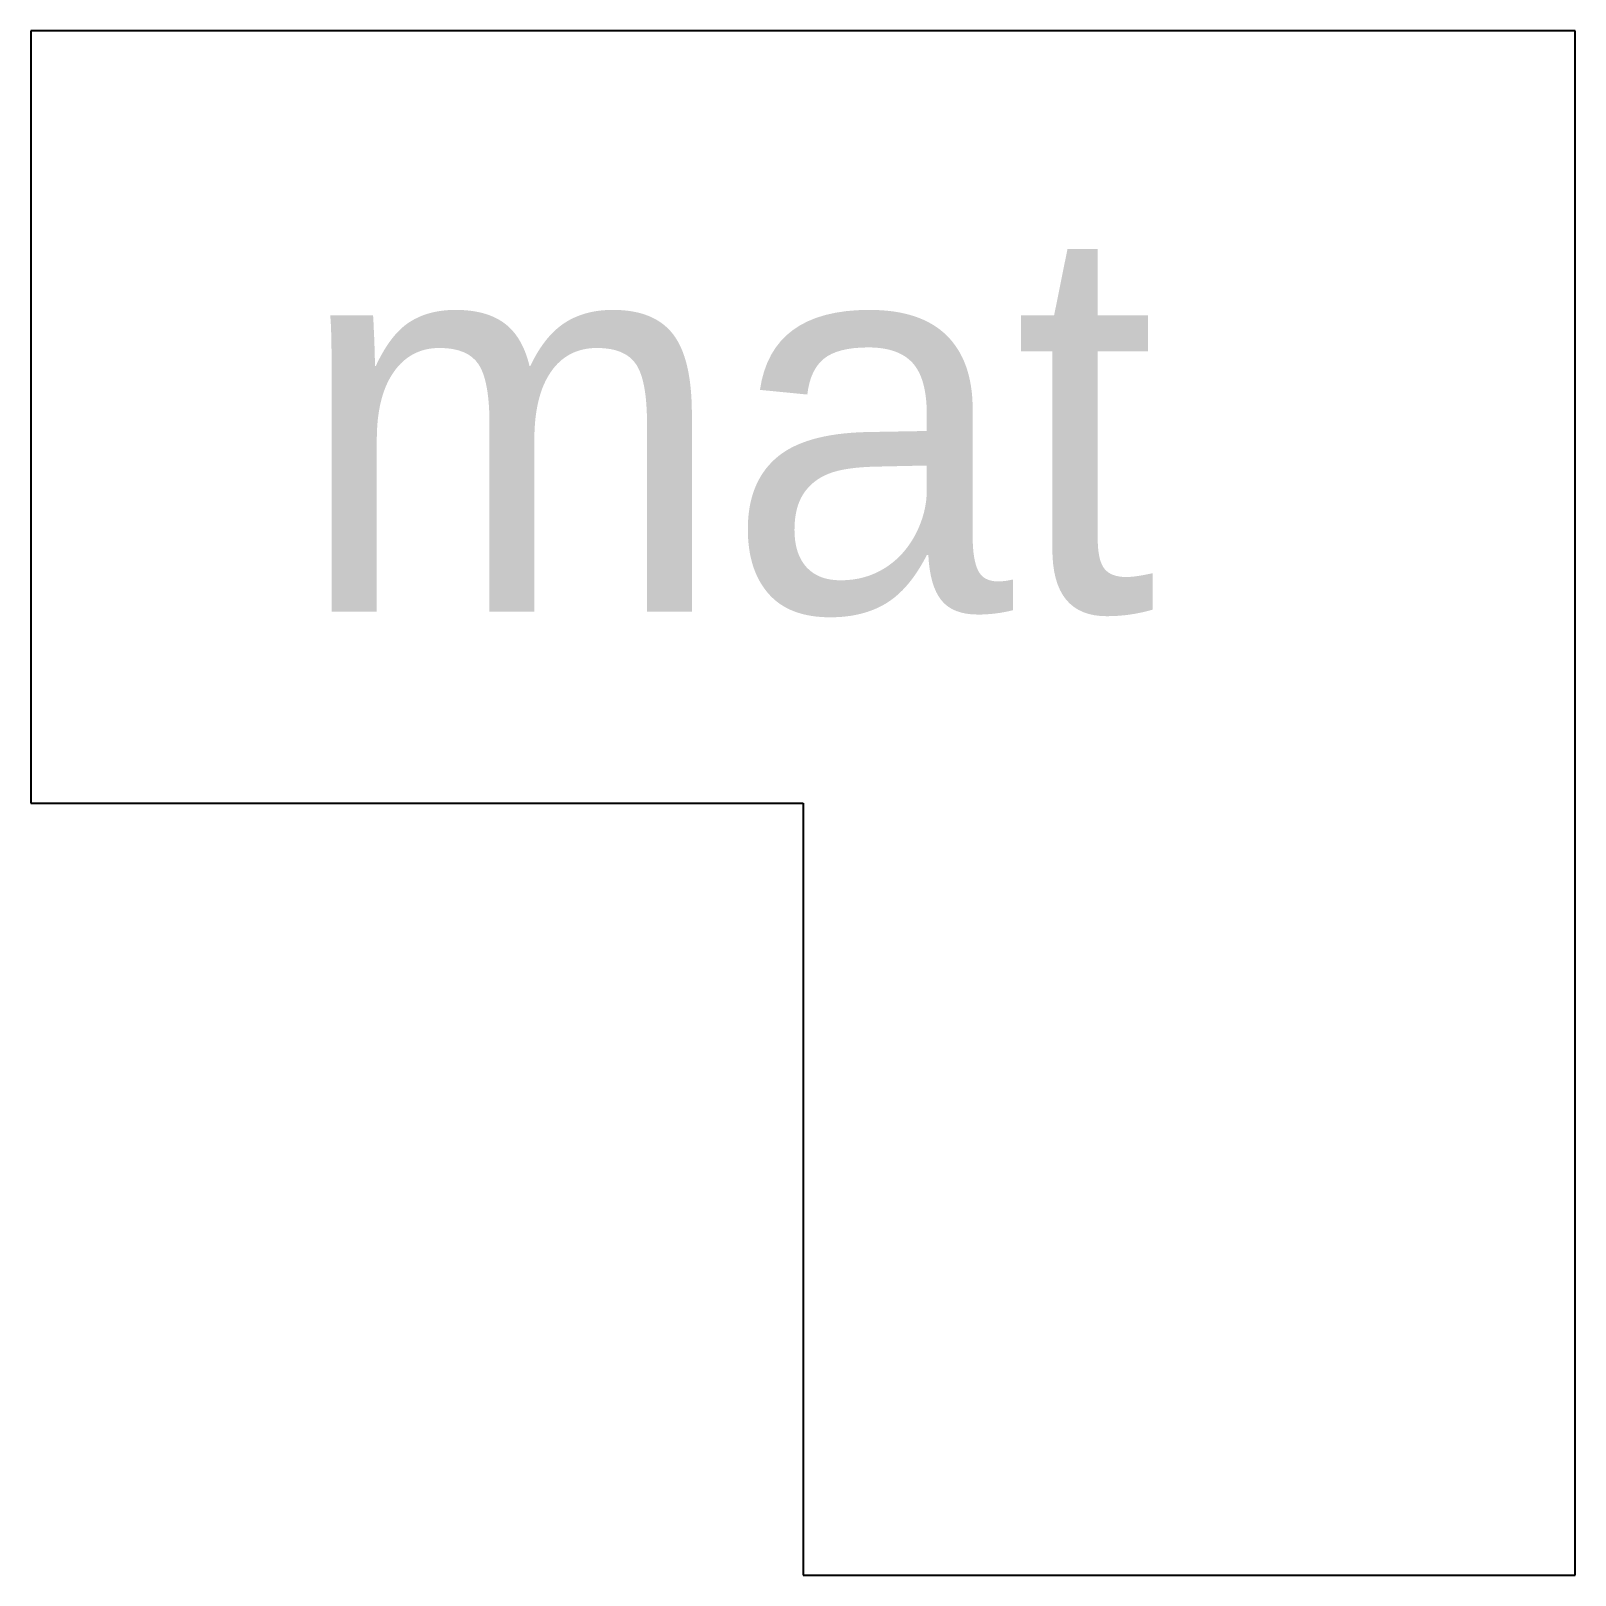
# Model space of a CAD drawing. Header units: metres. Extents: x -0.5 to 0.5, y -0.5 to 0.5.
import ezdxf

# ---------------------------------------------------------------- set-up
doc = ezdxf.new("R2010")
doc.units = ezdxf.units.M
doc.layers.get('0').update_dxf_attribs({"color": 1})
for name, color, linetype in [('Kontur', 7, 'Continuous'), ('Neumann', 4, 'Continuous'), ('USER 89', 3, 'Continuous')]:
    doc.layers.add(name, color=color, linetype=linetype)

msp = doc.modelspace()

# ---------------------------------------------------------------- linework, layer by layer
for p, q in [((-0.5, 0.5), (-0.5, 0)), ((-0.5, 0), (0, 0)), ((0, 0), (0, -0.5)), ((0, -0.5), (0.5, -0.5))]:
    msp.add_line(p, q)
at = {"layer": 'Neumann'}
msp.add_line((0.5, -0.5), (0.5, 0.5), dxfattribs=at)
at = {"layer": 'USER 89'}
msp.add_line((0.5, 0.5), (-0.5, 0.5), dxfattribs=at)

# ---------------------------------------------------------------- texts
at = {"layer": 'Kontur'}
msp.add_text('mat', height=0.25, dxfattribs=at).set_placement((-0.3284, 0.1238))

doc.saveas('drawing.dxf')
